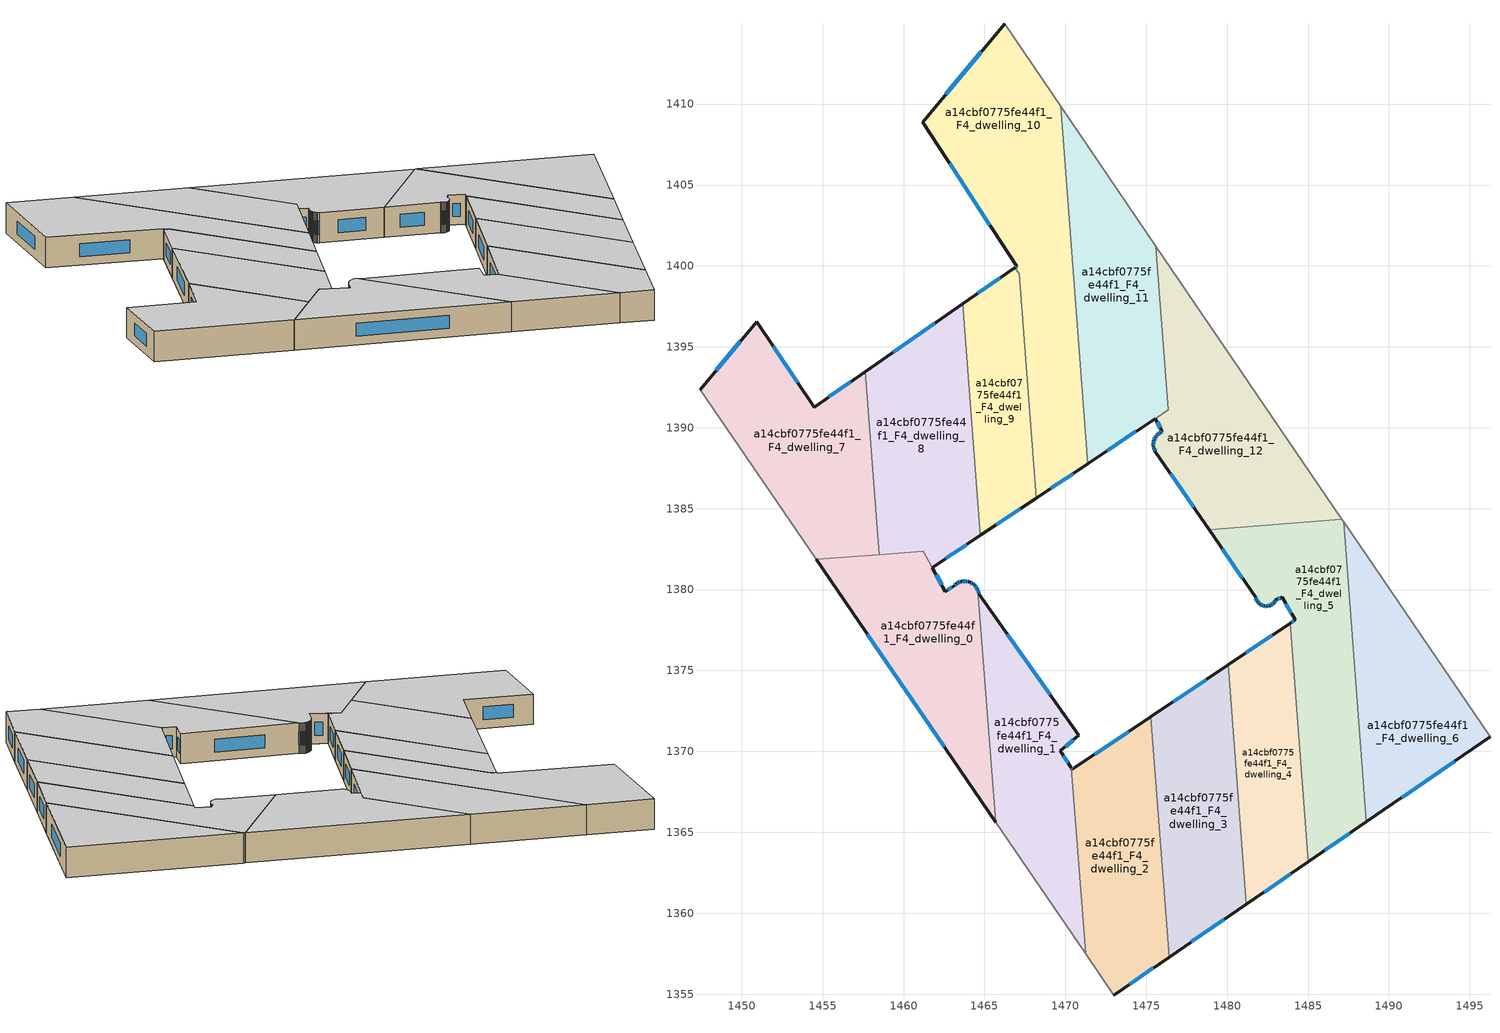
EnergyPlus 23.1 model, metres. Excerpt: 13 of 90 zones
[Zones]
a14cbf0775fe44f1_F4_dwelling_0
 floor to a14cbf0775fe44f1_F3_dwelling_0 (EU_floor_Construction): 1464.27,1380.37 1464.37,1380.29 1464.45,1380.21 1464.54,1380.08 1464.6,1379.96 1465.69,1365.64 1454.6,1381.86 1461.21,1382.37 1462.59,1379.88 1463.13,1380.25 1463.27,1380.36 1463.42,1380.44 1463.55,1380.49 1463.62,1380.5 1463.75,1380.52 1463.89,1380.51 1463.99,1380.49 1464.04,1380.47 1464.13,1380.44 1464.24,1380.39 z12
 wall outside (EU_wall_Construction): 1464.6,1379.96 1464.54,1380.08 1464.45,1380.21 1464.37,1380.29 1464.27,1380.37 1464.24,1380.39 1464.13,1380.44 1464.04,1380.47 1463.99,1380.49 1463.89,1380.51 1463.75,1380.52 1463.62,1380.5 1463.55,1380.49 1463.42,1380.44 1463.27,1380.36 1463.13,1380.25 1462.59,1379.88 1461.77,1381.35 / 1454.6,1381.86 1465.69,1365.64 z12:15
 wall to a14cbf0775fe44f1_F4_dwelling_1 (EU_wall_Construction): 1465.69,1365.64 1464.6,1379.96 z12:15
 wall to a14cbf0775fe44f1_F4_dwelling_8 (EU_wall_Construction): 1461.77,1381.36 1461.21,1382.37 1458.49,1382.16 z12:15
 wall to a14cbf0775fe44f1_F4_dwelling_7 (EU_wall_Construction): 1458.49,1382.16 1454.6,1381.86 z12:15
 window (EU_Window_Construction): 1464.58,1379.99 1464.56,1380.04 / 1457.76,1377.23 1462.52,1370.27 / 1462.36,1380.3 1462.01,1380.93 / 1462.98,1380.14 1462.75,1379.98 / 1463.23,1380.33 1463.17,1380.28 / 1463.37,1380.42 1463.31,1380.39 / 1463.51,1380.48 1463.45,1380.46 / 1463.71,1380.51 1463.66,1380.51 / 1463.85,1380.51 1463.79,1380.52 / 1463.96,1380.5 1463.92,1380.5 / 1464.21,1380.4 1464.16,1380.43 / 1464.34,1380.31 1464.29,1380.35 / 1464.42,1380.24 1464.39,1380.27 / 1464.51,1380.12 1464.47,1380.17 z12.86:14.14
 ceiling to a14cbf0775fe44f1_F5_dwelling_0 (EU_floor_Construction): 1465.69,1365.64 1464.6,1379.96 1464.54,1380.08 1464.45,1380.21 1464.37,1380.29 1464.27,1380.37 1464.24,1380.39 1464.13,1380.44 1464.04,1380.47 1463.99,1380.49 1463.89,1380.51 1463.75,1380.52 1463.62,1380.5 1463.55,1380.49 1463.42,1380.44 1463.27,1380.36 1463.13,1380.25 1462.59,1379.88 1461.21,1382.37 1454.6,1381.86 z15
a14cbf0775fe44f1_F4_dwelling_1
 floor to a14cbf0775fe44f1_F3_dwelling_1 (EU_floor_Construction): 1464.66,1379.73 1470.83,1370.99 1469.69,1370.03 1470.37,1369 1471.25,1357.5 1465.69,1365.64 1464.6,1379.95 1464.63,1379.85 z12
 wall outside (EU_wall_Construction): 1470.37,1369 1469.69,1370.03 1470.83,1370.99 1464.66,1379.73 1464.63,1379.85 1464.6,1379.95 z12:15
 wall to a14cbf0775fe44f1_F4_dwelling_2 (EU_wall_Construction): 1471.25,1357.5 1470.37,1369 z12:15
 wall adiabatic (EU_wall_Construction): 1465.69,1365.64 1471.25,1357.5 z12:15
 window (EU_Window_Construction): 1464.62,1379.88 1464.61,1379.92 / 1464.65,1379.77 1464.64,1379.82 / 1469.06,1373.49 1466.42,1377.23 / 1470.01,1370.3 1470.5,1370.71 / 1470.18,1369.29 1469.88,1369.73 z12.86:14.14
 ceiling to a14cbf0775fe44f1_F5_dwelling_1 (EU_floor_Construction): 1471.25,1357.5 1470.37,1369 1469.69,1370.03 1470.83,1370.99 1464.66,1379.73 1464.63,1379.85 1464.6,1379.95 1465.69,1365.64 z15
a14cbf0775fe44f1_F4_dwelling_10
 floor to a14cbf0775fe44f1_F3_dwelling_10 (EU_floor_Construction): 1466.24,1414.96 1469.71,1409.88 1471.39,1387.78 1468.19,1385.65 1467.14,1399.52 1466.89,1399.9 1467.01,1399.98 1461.17,1408.87 z12
 wall outside (EU_wall_Construction): 1466.24,1414.96 1461.17,1408.87 1467.01,1399.98 1466.89,1399.9 / 1468.19,1385.65 1471.39,1387.78 z12:15
 wall adiabatic (EU_wall_Construction): 1469.71,1409.88 1466.24,1414.96 z12:15
 wall to a14cbf0775fe44f1_F4_dwelling_11 (EU_wall_Construction): 1471.39,1387.78 1469.71,1409.88 z12:15
 wall to a14cbf0775fe44f1_F4_dwelling_9 (EU_wall_Construction): 1467.14,1399.51 1468.19,1385.65 / 1466.89,1399.9 1467.14,1399.52 z12:15
 window (EU_Window_Construction): 1466.97,1399.96 1466.92,1399.92 / 1462.84,1406.33 1465.34,1402.52 / 1464.8,1413.22 1462.62,1410.61 / 1469.1,1386.26 1470.47,1387.17 z12.86:14.14
 ceiling to a14cbf0775fe44f1_F5_dwelling_10 (EU_floor_Construction): 1471.39,1387.78 1469.71,1409.88 1466.24,1414.96 1461.17,1408.87 1467.01,1399.98 1466.89,1399.9 1467.14,1399.52 1468.19,1385.65 z15
a14cbf0775fe44f1_F4_dwelling_11
 floor to a14cbf0775fe44f1_F3_dwelling_11 (EU_floor_Construction): 1469.71,1409.88 1475.59,1401.23 1476.36,1391.1 1471.39,1387.78 z12
 wall outside (EU_wall_Construction): 1471.39,1387.78 1475.56,1390.57 z12:15
 wall adiabatic (EU_wall_Construction): 1475.59,1401.23 1469.71,1409.88 z12:15
 wall to a14cbf0775fe44f1_F4_dwelling_12 (EU_wall_Construction): 1475.56,1390.57 1476.36,1391.1 1475.59,1401.23 z12:15
 window (EU_Window_Construction): 1472.58,1388.58 1474.37,1389.77 z12.86:14.14
 ceiling to a14cbf0775fe44f1_F5_dwelling_11 (EU_floor_Construction): 1476.36,1391.1 1475.59,1401.23 1469.71,1409.88 1471.39,1387.78 z15
a14cbf0775fe44f1_F4_dwelling_12
 floor to a14cbf0775fe44f1_F3_dwelling_12 (EU_floor_Construction): 1475.59,1401.23 1487.09,1384.34 1478.88,1383.71 1475.57,1388.53 1475.49,1388.67 1475.47,1388.77 1475.44,1388.91 1475.44,1389.04 1475.46,1389.16 1475.49,1389.26 1475.55,1389.39 1475.61,1389.47 1475.69,1389.57 1475.79,1389.66 1475.89,1389.72 1475.99,1389.76 1475.56,1390.57 1476.36,1391.1 z12
 wall outside (EU_wall_Construction): 1475.56,1390.57 1475.99,1389.76 1475.89,1389.72 1475.79,1389.66 1475.69,1389.57 1475.61,1389.47 1475.55,1389.39 1475.49,1389.26 1475.46,1389.16 1475.44,1389.04 1475.44,1388.91 1475.47,1388.77 1475.49,1388.67 1475.57,1388.53 1478.88,1383.71 z12:15
 wall adiabatic (EU_wall_Construction): 1487.09,1384.34 1475.59,1401.23 z12:15
 wall to a14cbf0775fe44f1_F4_dwelling_5 (EU_wall_Construction): 1478.88,1383.71 1487.09,1384.34 z12:15
 window (EU_Window_Construction): 1475.52,1388.63 1475.55,1388.57 / 1475.48,1388.74 1475.49,1388.7 / 1475.45,1388.87 1475.46,1388.81 / 1475.44,1389 1475.44,1388.95 / 1475.45,1389.13 1475.45,1389.07 / 1475.48,1389.23 1475.47,1389.19 / 1475.53,1389.35 1475.51,1389.3 / 1475.59,1389.45 1475.57,1389.41 / 1475.67,1389.54 1475.63,1389.5 / 1475.76,1389.63 1475.72,1389.6 / 1475.86,1389.7 1475.82,1389.67 / 1475.96,1389.75 1475.92,1389.73 / 1475.68,1390.34 1475.87,1389.99 / 1476.52,1387.15 1477.93,1385.09 z12.86:14.14
 ceiling to a14cbf0775fe44f1_F5_dwelling_12 (EU_floor_Construction): 1487.09,1384.34 1475.59,1401.23 1476.36,1391.1 1475.56,1390.57 1475.99,1389.76 1475.89,1389.72 1475.79,1389.66 1475.69,1389.57 1475.61,1389.47 1475.55,1389.39 1475.49,1389.26 1475.46,1389.16 1475.44,1389.04 1475.44,1388.91 1475.47,1388.77 1475.49,1388.67 1475.57,1388.53 1478.88,1383.71 z15
a14cbf0775fe44f1_F4_dwelling_2
 floor to a14cbf0775fe44f1_F3_dwelling_2 (EU_floor_Construction): 1475.29,1372.15 1476.42,1357.29 1473,1354.94 1471.25,1357.5 1470.37,1369 1470.44,1368.89 z12
 wall outside (EU_wall_Construction): 1475.29,1372.15 1470.44,1368.89 1470.37,1369 / 1473,1354.94 1476.42,1357.29 z12:15
 wall to a14cbf0775fe44f1_F4_dwelling_3 (EU_wall_Construction): 1476.42,1357.29 1475.29,1372.15 z12:15
 wall adiabatic (EU_wall_Construction): 1471.25,1357.5 1473,1354.94 z12:15
 window (EU_Window_Construction): 1470.42,1368.92 1470.39,1368.97 / 1473.91,1371.22 1471.83,1369.83 / 1473.98,1355.61 1475.45,1356.62 z12.86:14.14
 ceiling to a14cbf0775fe44f1_F5_dwelling_2 (EU_floor_Construction): 1476.42,1357.29 1475.29,1372.15 1470.44,1368.89 1470.37,1369 1471.25,1357.5 1473,1354.94 z15
a14cbf0775fe44f1_F4_dwelling_3
 floor to a14cbf0775fe44f1_F3_dwelling_3 (EU_floor_Construction): 1480.06,1375.35 1481.18,1360.55 1476.42,1357.29 1475.29,1372.15 z12
 wall outside (EU_wall_Construction): 1476.42,1357.29 1481.18,1360.55 / 1480.06,1375.35 1475.29,1372.15 z12:15
 wall to a14cbf0775fe44f1_F4_dwelling_4 (EU_wall_Construction): 1481.18,1360.55 1480.06,1375.35 z12:15
 window (EU_Window_Construction): 1477.78,1358.22 1479.82,1359.62 / 1478.7,1374.44 1476.65,1373.07 z12.86:14.14
 ceiling to a14cbf0775fe44f1_F5_dwelling_3 (EU_floor_Construction): 1481.18,1360.55 1480.06,1375.35 1475.29,1372.15 1476.42,1357.29 z15
a14cbf0775fe44f1_F4_dwelling_4
 floor to a14cbf0775fe44f1_F3_dwelling_4 (EU_floor_Construction): 1483.89,1377.92 1485.01,1363.18 1481.18,1360.55 1480.06,1375.35 z12
 wall outside (EU_wall_Construction): 1481.18,1360.55 1485.01,1363.18 / 1483.89,1377.92 1480.06,1375.35 z12:15
 wall to a14cbf0775fe44f1_F4_dwelling_5 (EU_wall_Construction): 1485.01,1363.18 1483.89,1377.92 z12:15
 window (EU_Window_Construction): 1482.28,1361.31 1483.92,1362.43 / 1482.8,1377.19 1481.15,1376.09 z12.86:14.14
 ceiling to a14cbf0775fe44f1_F5_dwelling_4 (EU_floor_Construction): 1485.01,1363.18 1483.89,1377.92 1480.06,1375.35 1481.18,1360.55 z15
a14cbf0775fe44f1_F4_dwelling_5
 floor to a14cbf0775fe44f1_F3_dwelling_5 (EU_floor_Construction): 1487.19,1384.19 1488.6,1365.65 1485.01,1363.18 1483.89,1377.92 1484.2,1378.13 1483.39,1379.52 1483.01,1379.38 1482.95,1379.26 1482.87,1379.17 1482.75,1379.08 1482.63,1379.01 1482.47,1378.97 1482.29,1378.99 1482.16,1379.02 1482.04,1379.08 1481.94,1379.17 1481.85,1379.29 1481.8,1379.4 1481.76,1379.51 1478.88,1383.71 1487.09,1384.34 z12
 wall outside (EU_wall_Construction): 1478.88,1383.71 1481.76,1379.51 1481.8,1379.4 1481.85,1379.29 1481.94,1379.17 1482.04,1379.08 1482.16,1379.02 1482.29,1378.99 1482.47,1378.97 1482.63,1379.01 1482.75,1379.08 1482.87,1379.17 1482.95,1379.26 1483.01,1379.38 1483.39,1379.52 1484.2,1378.13 1483.89,1377.92 / 1485.01,1363.18 1488.6,1365.65 z12:15
 wall adiabatic (EU_wall_Construction): 1487.19,1384.19 1487.09,1384.34 z12:15
 wall to a14cbf0775fe44f1_F4_dwelling_6 (EU_wall_Construction): 1488.6,1365.65 1487.19,1384.19 z12:15
 window (EU_Window_Construction): 1483.12,1379.42 1483.28,1379.48 / 1482.97,1379.3 1482.99,1379.35 / 1482.89,1379.2 1482.93,1379.24 / 1482.79,1379.1 1482.84,1379.14 / 1482.66,1379.03 1482.72,1379.06 / 1482.51,1378.98 1482.58,1379 / 1482.34,1378.98 1482.42,1378.98 / 1482.2,1379.01 1482.25,1379 / 1482.08,1379.07 1482.12,1379.04 / 1481.97,1379.15 1482.01,1379.11 / 1481.87,1379.25 1481.91,1379.21 / 1481.81,1379.37 1481.83,1379.32 / 1481.77,1379.48 1481.79,1379.43 / 1479.7,1382.51 1480.94,1380.71 / 1486.04,1363.89 1487.58,1364.94 / 1484.11,1378.07 1483.98,1377.98 / 1483.62,1379.12 1483.97,1378.53 z12.86:14.14
 ceiling to a14cbf0775fe44f1_F5_dwelling_5 (EU_floor_Construction): 1488.6,1365.65 1487.19,1384.19 1487.09,1384.34 1478.88,1383.71 1481.76,1379.51 1481.8,1379.4 1481.85,1379.29 1481.94,1379.17 1482.04,1379.08 1482.16,1379.02 1482.29,1378.99 1482.47,1378.97 1482.63,1379.01 1482.75,1379.08 1482.87,1379.17 1482.95,1379.26 1483.01,1379.38 1483.39,1379.52 1484.2,1378.13 1483.89,1377.92 1485.01,1363.18 z15
a14cbf0775fe44f1_F4_dwelling_6
 floor to a14cbf0775fe44f1_F3_dwelling_6 (EU_floor_Construction): 1487.19,1384.19 1496.24,1370.89 1488.6,1365.65 z12
 wall outside (EU_wall_Construction): 1488.6,1365.65 1496.24,1370.89 z12:15
 wall adiabatic (EU_wall_Construction): 1496.24,1370.89 1487.19,1384.19 z12:15
 window (EU_Window_Construction): 1490.78,1367.15 1494.06,1369.4 z12.86:14.14
 ceiling to a14cbf0775fe44f1_F5_dwelling_6 (EU_floor_Construction): 1496.24,1370.89 1487.19,1384.19 1488.6,1365.65 z15
a14cbf0775fe44f1_F4_dwelling_7
 floor to a14cbf0775fe44f1_F3_dwelling_7 (EU_floor_Construction): 1457.63,1393.46 1458.49,1382.16 1454.6,1381.86 1447.42,1392.36 1450.92,1396.55 1454.49,1391.28 z12
 wall outside (EU_wall_Construction): 1457.63,1393.46 1454.49,1391.28 1450.92,1396.55 1447.42,1392.36 z12:15
 wall adiabatic (EU_wall_Construction): 1447.42,1392.36 1454.6,1381.86 z12:15
 wall to a14cbf0775fe44f1_F4_dwelling_8 (EU_wall_Construction): 1458.49,1382.16 1457.63,1393.46 z12:15
 window (EU_Window_Construction): 1449.92,1395.35 1448.42,1393.56 / 1453.47,1392.79 1451.94,1395.05 / 1456.73,1392.84 1455.39,1391.9 z12.86:14.14
 ceiling to a14cbf0775fe44f1_F5_dwelling_7 (EU_floor_Construction): 1458.49,1382.16 1457.63,1393.46 1454.49,1391.28 1450.92,1396.55 1447.42,1392.36 1454.6,1381.86 z15
a14cbf0775fe44f1_F4_dwelling_8
 floor to a14cbf0775fe44f1_F3_dwelling_8 (EU_floor_Construction): 1463.66,1397.66 1464.75,1383.35 1461.77,1381.36 1461.21,1382.37 1458.49,1382.16 1457.63,1393.46 z12
 wall outside (EU_wall_Construction): 1463.66,1397.66 1457.63,1393.46 / 1461.77,1381.36 1464.75,1383.35 z12:15
 wall to a14cbf0775fe44f1_F4_dwelling_9 (EU_wall_Construction): 1464.75,1383.35 1463.66,1397.66 z12:15
 window (EU_Window_Construction): 1461.94,1396.46 1459.35,1394.66 / 1462.62,1381.93 1463.9,1382.78 z12.86:14.14
 ceiling to a14cbf0775fe44f1_F5_dwelling_8 (EU_floor_Construction): 1464.75,1383.35 1463.66,1397.66 1457.63,1393.46 1458.49,1382.16 1461.21,1382.37 1461.77,1381.36 z15
a14cbf0775fe44f1_F4_dwelling_9
 floor to a14cbf0775fe44f1_F3_dwelling_9 (EU_floor_Construction): 1467.14,1399.51 1468.19,1385.65 1464.75,1383.35 1463.66,1397.66 1466.89,1399.9 z12
 wall outside (EU_wall_Construction): 1466.89,1399.9 1463.66,1397.66 / 1464.75,1383.35 1468.19,1385.65 z12:15
 window (EU_Window_Construction): 1465.97,1399.26 1464.59,1398.3 / 1465.74,1384 1467.21,1384.99 z12.86:14.14
 ceiling to a14cbf0775fe44f1_F5_dwelling_9 (EU_floor_Construction): 1468.19,1385.65 1467.14,1399.51 1466.89,1399.9 1463.66,1397.66 1464.75,1383.35 z15
[Building]
EU S2 Campaign: North Axis=0; Terrain=City; Solar Distribution=FullExterior
[Site:Location]
Helsinki-Vantaa.AP: Latitude=60.317; Longitude=24.963; Time Zone=2; Elevation=54.6
[SizingPeriod:WeatherFileDays]
AnnualSizingPeriod: Begin Month=1; Begin Day of Month=1; End Month=12; End Day of Month=31; Day of Week for Start Day=Monday; Use Weather File Daylight Saving Period=No; Use Weather File Rain and Snow Indicators=No
[MATERIAL]
EU_InternalMass_Material: Roughness=MediumRough; Thickness=0.1; Conductivity=1; Density=1800; Specific Heat=900; Thermal Absorptance=0.9; Solar Absorptance=0.7; Visible Absorptance=0.7
[MATERIAL:NOMASS] Roughness=MediumRough; Thermal Absorptance=0.9; Solar Absorptance=0.7; Visible Absorptance=0.7
Name | Thermal Resistance
EU_wall_NoMass | 1.10183
EU_floor_NoMass | 1.70606
[WINDOWMATERIAL:SIMPLEGLAZINGSYSTEM]
EU_Window_SimpleGlazing: UFactor=3.11035; Solar Heat Gain Coefficient=0.8; Visible Transmittance=0.8
[CONSTRUCTION]
EU_wall_Construction: EU_wall_NoMass
EU_floor_Construction: EU_floor_NoMass
EU_Window_Construction: EU_Window_SimpleGlazing
EU_InternalMass_Construction: EU_InternalMass_Material
[ZONE] Type=1; Multiplier=1; Ceiling Height=autocalculate; Floor Area=autocalculate; Part of Total Floor Area=Yes
Name | Volume
a14cbf0775fe44f1_F4_dwelling_0 | 232.863
a14cbf0775fe44f1_F4_dwelling_1 | 211.938
a14cbf0775fe44f1_F4_dwelling_10 | 377.778
a14cbf0775fe44f1_F4_dwelling_11 | 252.662
a14cbf0775fe44f1_F4_dwelling_12 | 269.111
a14cbf0775fe44f1_F4_dwelling_2 | 222.316
a14cbf0775fe44f1_F4_dwelling_3 | 222.883
a14cbf0775fe44f1_F4_dwelling_4 | 178.521
a14cbf0775fe44f1_F4_dwelling_5 | 269.457
a14cbf0775fe44f1_F4_dwelling_6 | 223.623
a14cbf0775fe44f1_F4_dwelling_7 | 260.905
a14cbf0775fe44f1_F4_dwelling_8 | 253.208
a14cbf0775fe44f1_F4_dwelling_9 | 155.401
[INTERNALMASS] Construction=EU_InternalMass_Construction
Name | Zone or ZoneList | Surface Area
a14cbf0775fe44f1_F4_dwelling_0_EU_InternalMass | a14cbf0775fe44f1_F4_dwelling_0 | 77.6181
a14cbf0775fe44f1_F4_dwelling_1_EU_InternalMass | a14cbf0775fe44f1_F4_dwelling_1 | 70.6703
a14cbf0775fe44f1_F4_dwelling_2_EU_InternalMass | a14cbf0775fe44f1_F4_dwelling_2 | 74.1049
a14cbf0775fe44f1_F4_dwelling_3_EU_InternalMass | a14cbf0775fe44f1_F4_dwelling_3 | 74.2941
a14cbf0775fe44f1_F4_dwelling_4_EU_InternalMass | a14cbf0775fe44f1_F4_dwelling_4 | 59.5069
a14cbf0775fe44f1_F4_dwelling_5_EU_InternalMass | a14cbf0775fe44f1_F4_dwelling_5 | 89.8185
a14cbf0775fe44f1_F4_dwelling_6_EU_InternalMass | a14cbf0775fe44f1_F4_dwelling_6 | 74.5408
a14cbf0775fe44f1_F4_dwelling_7_EU_InternalMass | a14cbf0775fe44f1_F4_dwelling_7 | 86.9679
a14cbf0775fe44f1_F4_dwelling_8_EU_InternalMass | a14cbf0775fe44f1_F4_dwelling_8 | 84.4024
a14cbf0775fe44f1_F4_dwelling_9_EU_InternalMass | a14cbf0775fe44f1_F4_dwelling_9 | 51.8002
a14cbf0775fe44f1_F4_dwelling_10_EU_InternalMass | a14cbf0775fe44f1_F4_dwelling_10 | 125.919
a14cbf0775fe44f1_F4_dwelling_11_EU_InternalMass | a14cbf0775fe44f1_F4_dwelling_11 | 84.2195
a14cbf0775fe44f1_F4_dwelling_12_EU_InternalMass | a14cbf0775fe44f1_F4_dwelling_12 | 89.7033
[OTHEREQUIPMENT] Fuel Type=Electricity; Design Level Calculation Method=Watts/Area; Power per Zone Floor Area=1; Fraction Latent=0; Fraction Radiant=0; Fraction Lost=0; Carbon Dioxide Generation Rate=0; EndUse Subcategory=EU_Step8_InternalGains
Name | Zone or ZoneList or Space or SpaceList | Schedule
EU_Step8_InternalGain_a14cbf0775fe44f1_F4_dwelling_0_f000 | a14cbf0775fe44f1_F4_dwelling_0 | EU_Step8_GainSchedule_a14cbf0775fe44f1_F4_dwelling_0_f000
EU_Step8_InternalGain_a14cbf0775fe44f1_F4_dwelling_1_f000 | a14cbf0775fe44f1_F4_dwelling_1 | EU_Step8_GainSchedule_a14cbf0775fe44f1_F4_dwelling_1_f000
EU_Step8_InternalGain_a14cbf0775fe44f1_F4_dwelling_2_f000 | a14cbf0775fe44f1_F4_dwelling_2 | EU_Step8_GainSchedule_a14cbf0775fe44f1_F4_dwelling_2_f000
EU_Step8_InternalGain_a14cbf0775fe44f1_F4_dwelling_3_f000 | a14cbf0775fe44f1_F4_dwelling_3 | EU_Step8_GainSchedule_a14cbf0775fe44f1_F4_dwelling_3_f000
EU_Step8_InternalGain_a14cbf0775fe44f1_F4_dwelling_4_f000 | a14cbf0775fe44f1_F4_dwelling_4 | EU_Step8_GainSchedule_a14cbf0775fe44f1_F4_dwelling_4_f000
EU_Step8_InternalGain_a14cbf0775fe44f1_F4_dwelling_5_f000 | a14cbf0775fe44f1_F4_dwelling_5 | EU_Step8_GainSchedule_a14cbf0775fe44f1_F4_dwelling_5_f000
EU_Step8_InternalGain_a14cbf0775fe44f1_F4_dwelling_6_f000 | a14cbf0775fe44f1_F4_dwelling_6 | EU_Step8_GainSchedule_a14cbf0775fe44f1_F4_dwelling_6_f000
EU_Step8_InternalGain_a14cbf0775fe44f1_F4_dwelling_7_f000 | a14cbf0775fe44f1_F4_dwelling_7 | EU_Step8_GainSchedule_a14cbf0775fe44f1_F4_dwelling_7_f000
EU_Step8_InternalGain_a14cbf0775fe44f1_F4_dwelling_8_f000 | a14cbf0775fe44f1_F4_dwelling_8 | EU_Step8_GainSchedule_a14cbf0775fe44f1_F4_dwelling_8_f000
EU_Step8_InternalGain_a14cbf0775fe44f1_F4_dwelling_9_f000 | a14cbf0775fe44f1_F4_dwelling_9 | EU_Step8_GainSchedule_a14cbf0775fe44f1_F4_dwelling_9_f000
EU_Step8_InternalGain_a14cbf0775fe44f1_F4_dwelling_10_f000 | a14cbf0775fe44f1_F4_dwelling_10 | EU_Step8_GainSchedule_a14cbf0775fe44f1_F4_dwelling_10_f000
EU_Step8_InternalGain_a14cbf0775fe44f1_F4_dwelling_11_f000 | a14cbf0775fe44f1_F4_dwelling_11 | EU_Step8_GainSchedule_a14cbf0775fe44f1_F4_dwelling_11_f000
EU_Step8_InternalGain_a14cbf0775fe44f1_F4_dwelling_12_f000 | a14cbf0775fe44f1_F4_dwelling_12 | EU_Step8_GainSchedule_a14cbf0775fe44f1_F4_dwelling_12_f000
[ZONEVENTILATION:DESIGNFLOWRATE] Schedule=EU_AlwaysOn; Design Flow Rate Calculation Method=AirChanges/Hour; Air Changes per Hour=0.756316; Ventilation Type=Natural; Fan Pressure Rise=0; Fan Total Efficiency=1; Constant Term Coefficient=1; Temperature Term Coefficient=0; Velocity Term Coefficient=0; Velocity Squared Term Coefficient=0; Minimum Indoor Temperature=-100; Maximum Indoor Temperature=100; Delta Temperature=-100; Minimum Outdoor Temperature=-100; Maximum Outdoor Temperature=100; Maximum Wind Speed=40
Name | Zone or ZoneList or Space or SpaceList
EU_ConstantAir_a14cbf0775fe44f1_F4_dwelling_0 | a14cbf0775fe44f1_F4_dwelling_0
EU_ConstantAir_a14cbf0775fe44f1_F4_dwelling_1 | a14cbf0775fe44f1_F4_dwelling_1
EU_ConstantAir_a14cbf0775fe44f1_F4_dwelling_2 | a14cbf0775fe44f1_F4_dwelling_2
EU_ConstantAir_a14cbf0775fe44f1_F4_dwelling_3 | a14cbf0775fe44f1_F4_dwelling_3
EU_ConstantAir_a14cbf0775fe44f1_F4_dwelling_4 | a14cbf0775fe44f1_F4_dwelling_4
EU_ConstantAir_a14cbf0775fe44f1_F4_dwelling_5 | a14cbf0775fe44f1_F4_dwelling_5
EU_ConstantAir_a14cbf0775fe44f1_F4_dwelling_6 | a14cbf0775fe44f1_F4_dwelling_6
EU_ConstantAir_a14cbf0775fe44f1_F4_dwelling_7 | a14cbf0775fe44f1_F4_dwelling_7
EU_ConstantAir_a14cbf0775fe44f1_F4_dwelling_8 | a14cbf0775fe44f1_F4_dwelling_8
EU_ConstantAir_a14cbf0775fe44f1_F4_dwelling_9 | a14cbf0775fe44f1_F4_dwelling_9
EU_ConstantAir_a14cbf0775fe44f1_F4_dwelling_10 | a14cbf0775fe44f1_F4_dwelling_10
EU_ConstantAir_a14cbf0775fe44f1_F4_dwelling_11 | a14cbf0775fe44f1_F4_dwelling_11
EU_ConstantAir_a14cbf0775fe44f1_F4_dwelling_12 | a14cbf0775fe44f1_F4_dwelling_12
[HVACTEMPLATE:THERMOSTAT] Constant Heating Setpoint=20; Constant Cooling Setpoint=50
EU_HeatOnly_a14cbf0775fe44f1_F0_dwelling_0; EU_HeatOnly_a14cbf0775fe44f1_F0_dwelling_1; EU_HeatOnly_a14cbf0775fe44f1_F0_dwelling_2; EU_HeatOnly_a14cbf0775fe44f1_F0_dwelling_3; EU_HeatOnly_a14cbf0775fe44f1_F0_dwelling_4; EU_HeatOnly_a14cbf0775fe44f1_F0_dwelling_5; EU_HeatOnly_a14cbf0775fe44f1_F0_dwelling_6; EU_HeatOnly_a14cbf0775fe44f1_F0_dwelling_7; EU_HeatOnly_a14cbf0775fe44f1_F0_dwelling_8; EU_HeatOnly_a14cbf0775fe44f1_F0_dwelling_9; EU_HeatOnly_a14cbf0775fe44f1_F0_dwelling_10; EU_HeatOnly_a14cbf0775fe44f1_F0_dwelling_11; EU_HeatOnly_a14cbf0775fe44f1_F0_dwelling_12; EU_HeatOnly_a14cbf0775fe44f1_F1_dwelling_0; EU_HeatOnly_a14cbf0775fe44f1_F1_dwelling_1; EU_HeatOnly_a14cbf0775fe44f1_F1_dwelling_2; EU_HeatOnly_a14cbf0775fe44f1_F1_dwelling_3; EU_HeatOnly_a14cbf0775fe44f1_F1_dwelling_4; EU_HeatOnly_a14cbf0775fe44f1_F1_dwelling_5; EU_HeatOnly_a14cbf0775fe44f1_F1_dwelling_6; EU_HeatOnly_a14cbf0775fe44f1_F1_dwelling_7; EU_HeatOnly_a14cbf0775fe44f1_F1_dwelling_8; EU_HeatOnly_a14cbf0775fe44f1_F1_dwelling_9; EU_HeatOnly_a14cbf0775fe44f1_F1_dwelling_10; EU_HeatOnly_a14cbf0775fe44f1_F1_dwelling_11; EU_HeatOnly_a14cbf0775fe44f1_F1_dwelling_12; EU_HeatOnly_a14cbf0775fe44f1_F2_dwelling_0; EU_HeatOnly_a14cbf0775fe44f1_F2_dwelling_1; EU_HeatOnly_a14cbf0775fe44f1_F2_dwelling_2; EU_HeatOnly_a14cbf0775fe44f1_F2_dwelling_3; EU_HeatOnly_a14cbf0775fe44f1_F2_dwelling_4; EU_HeatOnly_a14cbf0775fe44f1_F2_dwelling_5; EU_HeatOnly_a14cbf0775fe44f1_F2_dwelling_6; EU_HeatOnly_a14cbf0775fe44f1_F2_dwelling_7; EU_HeatOnly_a14cbf0775fe44f1_F2_dwelling_8; EU_HeatOnly_a14cbf0775fe44f1_F2_dwelling_9; EU_HeatOnly_a14cbf0775fe44f1_F2_dwelling_10; EU_HeatOnly_a14cbf0775fe44f1_F2_dwelling_11; EU_HeatOnly_a14cbf0775fe44f1_F2_dwelling_12; EU_HeatOnly_a14cbf0775fe44f1_F3_dwelling_0; EU_HeatOnly_a14cbf0775fe44f1_F3_dwelling_1; EU_HeatOnly_a14cbf0775fe44f1_F3_dwelling_2; EU_HeatOnly_a14cbf0775fe44f1_F3_dwelling_3; EU_HeatOnly_a14cbf0775fe44f1_F3_dwelling_4; EU_HeatOnly_a14cbf0775fe44f1_F3_dwelling_5; EU_HeatOnly_a14cbf0775fe44f1_F3_dwelling_6; EU_HeatOnly_a14cbf0775fe44f1_F3_dwelling_7; EU_HeatOnly_a14cbf0775fe44f1_F3_dwelling_8; EU_HeatOnly_a14cbf0775fe44f1_F3_dwelling_9; EU_HeatOnly_a14cbf0775fe44f1_F3_dwelling_10; EU_HeatOnly_a14cbf0775fe44f1_F3_dwelling_11; EU_HeatOnly_a14cbf0775fe44f1_F3_dwelling_12; EU_HeatOnly_a14cbf0775fe44f1_F4_dwelling_0; EU_HeatOnly_a14cbf0775fe44f1_F4_dwelling_1; EU_HeatOnly_a14cbf0775fe44f1_F4_dwelling_2; EU_HeatOnly_a14cbf0775fe44f1_F4_dwelling_3; EU_HeatOnly_a14cbf0775fe44f1_F4_dwelling_4; EU_HeatOnly_a14cbf0775fe44f1_F4_dwelling_5; EU_HeatOnly_a14cbf0775fe44f1_F4_dwelling_6; EU_HeatOnly_a14cbf0775fe44f1_F4_dwelling_7; EU_HeatOnly_a14cbf0775fe44f1_F4_dwelling_8; EU_HeatOnly_a14cbf0775fe44f1_F4_dwelling_9; EU_HeatOnly_a14cbf0775fe44f1_F4_dwelling_10; EU_HeatOnly_a14cbf0775fe44f1_F4_dwelling_11; EU_HeatOnly_a14cbf0775fe44f1_F4_dwelling_12; EU_HeatOnly_a14cbf0775fe44f1_F5_dwelling_0; EU_HeatOnly_a14cbf0775fe44f1_F5_dwelling_1; EU_HeatOnly_a14cbf0775fe44f1_F5_dwelling_2; EU_HeatOnly_a14cbf0775fe44f1_F5_dwelling_3; EU_HeatOnly_a14cbf0775fe44f1_F5_dwelling_4; EU_HeatOnly_a14cbf0775fe44f1_F5_dwelling_5; EU_HeatOnly_a14cbf0775fe44f1_F5_dwelling_6; EU_HeatOnly_a14cbf0775fe44f1_F5_dwelling_7; EU_HeatOnly_a14cbf0775fe44f1_F5_dwelling_8; EU_HeatOnly_a14cbf0775fe44f1_F5_dwelling_9; EU_HeatOnly_a14cbf0775fe44f1_F5_dwelling_10; EU_HeatOnly_a14cbf0775fe44f1_F5_dwelling_11; EU_HeatOnly_a14cbf0775fe44f1_F5_dwelling_12; EU_HeatOnly_a14cbf0775fe44f1_F6_dwelling_0; EU_HeatOnly_a14cbf0775fe44f1_F6_dwelling_1; EU_HeatOnly_a14cbf0775fe44f1_F6_dwelling_2; EU_HeatOnly_a14cbf0775fe44f1_F6_dwelling_3; EU_HeatOnly_a14cbf0775fe44f1_F6_dwelling_4; EU_HeatOnly_a14cbf0775fe44f1_F6_dwelling_5; EU_HeatOnly_a14cbf0775fe44f1_F6_dwelling_6; EU_HeatOnly_a14cbf0775fe44f1_F6_dwelling_7; EU_HeatOnly_a14cbf0775fe44f1_F6_dwelling_8; EU_HeatOnly_a14cbf0775fe44f1_F6_dwelling_9; EU_HeatOnly_a14cbf0775fe44f1_F6_dwelling_10; EU_HeatOnly_a14cbf0775fe44f1_F6_dwelling_11
[HVACTEMPLATE:ZONE:IDEALLOADSAIRSYSTEM] System Availability Schedule=EU_AlwaysOn; Maximum Heating Supply Air Temperature=50; Minimum Cooling Supply Air Temperature=13; Maximum Heating Supply Air Humidity Ratio=0.0156; Minimum Cooling Supply Air Humidity Ratio=0.0077; Heating Limit=NoLimit; Cooling Limit=NoLimit; Heating Availability Schedule=EU_AlwaysOn; Cooling Availability Schedule=EU_CoolingOff; Dehumidification Control Type=ConstantSensibleHeatRatio; Cooling Sensible Heat Ratio=0.7; Dehumidification Setpoint=60; Humidification Control Type=None; Humidification Setpoint=30; Outdoor Air Method=None; Outdoor Air Flow Rate per Person=0.00944; Outdoor Air Flow Rate per Zone Floor Area=0; Outdoor Air Flow Rate per Zone=0; Demand Controlled Ventilation Type=None; Outdoor Air Economizer Type=NoEconomizer; Heat Recovery Type=None; Sensible Heat Recovery Effectiveness=0.7; Latent Heat Recovery Effectiveness=0.65
Name | Template Thermostat
a14cbf0775fe44f1_F4_dwelling_0 | EU_HeatOnly_a14cbf0775fe44f1_F4_dwelling_0
a14cbf0775fe44f1_F4_dwelling_1 | EU_HeatOnly_a14cbf0775fe44f1_F4_dwelling_1
a14cbf0775fe44f1_F4_dwelling_2 | EU_HeatOnly_a14cbf0775fe44f1_F4_dwelling_2
a14cbf0775fe44f1_F4_dwelling_3 | EU_HeatOnly_a14cbf0775fe44f1_F4_dwelling_3
a14cbf0775fe44f1_F4_dwelling_4 | EU_HeatOnly_a14cbf0775fe44f1_F4_dwelling_4
a14cbf0775fe44f1_F4_dwelling_5 | EU_HeatOnly_a14cbf0775fe44f1_F4_dwelling_5
a14cbf0775fe44f1_F4_dwelling_6 | EU_HeatOnly_a14cbf0775fe44f1_F4_dwelling_6
a14cbf0775fe44f1_F4_dwelling_7 | EU_HeatOnly_a14cbf0775fe44f1_F4_dwelling_7
a14cbf0775fe44f1_F4_dwelling_8 | EU_HeatOnly_a14cbf0775fe44f1_F4_dwelling_8
a14cbf0775fe44f1_F4_dwelling_9 | EU_HeatOnly_a14cbf0775fe44f1_F4_dwelling_9
a14cbf0775fe44f1_F4_dwelling_10 | EU_HeatOnly_a14cbf0775fe44f1_F4_dwelling_10
a14cbf0775fe44f1_F4_dwelling_11 | EU_HeatOnly_a14cbf0775fe44f1_F4_dwelling_11
a14cbf0775fe44f1_F4_dwelling_12 | EU_HeatOnly_a14cbf0775fe44f1_F4_dwelling_12
[SIZING:ZONE] Zone Cooling Design Supply Air Temperature Input Method=SupplyAirTemperature; Zone Cooling Design Supply Air Temperature=13; Zone Heating Design Supply Air Temperature Input Method=SupplyAirTemperature; Zone Heating Design Supply Air Temperature=50; Zone Cooling Design Supply Air Humidity Ratio=0.008; Zone Heating Design Supply Air Humidity Ratio=0.008; Cooling Design Air Flow Method=DesignDay; Cooling Design Air Flow Rate=0; Cooling Minimum Air Flow per Zone Floor Area=0.000762; Cooling Minimum Air Flow=0; Cooling Minimum Air Flow Fraction=0.2; Heating Design Air Flow Method=DesignDay; Heating Design Air Flow Rate=0; Heating Maximum Air Flow per Zone Floor Area=0.002032; Heating Maximum Air Flow=0.141576; Heating Maximum Air Flow Fraction=0.3; Account for Dedicated Outdoor Air System=No; Dedicated Outdoor Air System Control Strategy=NeutralSupplyAir; Dedicated Outdoor Air Low Setpoint Temperature for Design=autosize; Dedicated Outdoor Air High Setpoint Temperature for Design=autosize; Zone Load Sizing Method=Sensible Load Only No Latent Load; Zone Latent Cooling Design Supply Air Humidity Ratio Input Method=HumidityRatioDifference; Zone Cooling Design Supply Air Humidity Ratio Difference=0.005; Zone Latent Heating Design Supply Air Humidity Ratio Input Method=HumidityRatioDifference; Zone Humidification Design Supply Air Humidity Ratio Difference=0.005
a14cbf0775fe44f1_F4_dwelling_0; a14cbf0775fe44f1_F4_dwelling_1; a14cbf0775fe44f1_F4_dwelling_2; a14cbf0775fe44f1_F4_dwelling_3; a14cbf0775fe44f1_F4_dwelling_4; a14cbf0775fe44f1_F4_dwelling_5; a14cbf0775fe44f1_F4_dwelling_6; a14cbf0775fe44f1_F4_dwelling_7; a14cbf0775fe44f1_F4_dwelling_8; a14cbf0775fe44f1_F4_dwelling_9; a14cbf0775fe44f1_F4_dwelling_10; a14cbf0775fe44f1_F4_dwelling_11; a14cbf0775fe44f1_F4_dwelling_12
[SCHEDULE:CONSTANT]
Name | Hourly Value
EU_AlwaysOn | 1
EU_CoolingOff | 0
[SCHEDULE:FILE] Column Number=1; Rows to Skip at Top=0; Number of Hours of Data=8760; Column Separator=Comma; Interpolate to Timestep=No; Minutes per Item=60; Adjust Schedule for Daylight Savings=Yes
Name | File
EU_Step8_GainSchedule_a14cbf0775fe44f1_F4_dwelling_0_f000 | ../../schedules/a14cbf0775fe44f1/a14cbf0775fe44f1_F4_dwelling_0_f000_gain.csv
EU_Step8_GainSchedule_a14cbf0775fe44f1_F4_dwelling_1_f000 | ../../schedules/a14cbf0775fe44f1/a14cbf0775fe44f1_F4_dwelling_1_f000_gain.csv
EU_Step8_GainSchedule_a14cbf0775fe44f1_F4_dwelling_2_f000 | ../../schedules/a14cbf0775fe44f1/a14cbf0775fe44f1_F4_dwelling_2_f000_gain.csv
EU_Step8_GainSchedule_a14cbf0775fe44f1_F4_dwelling_3_f000 | ../../schedules/a14cbf0775fe44f1/a14cbf0775fe44f1_F4_dwelling_3_f000_gain.csv
EU_Step8_GainSchedule_a14cbf0775fe44f1_F4_dwelling_4_f000 | ../../schedules/a14cbf0775fe44f1/a14cbf0775fe44f1_F4_dwelling_4_f000_gain.csv
EU_Step8_GainSchedule_a14cbf0775fe44f1_F4_dwelling_5_f000 | ../../schedules/a14cbf0775fe44f1/a14cbf0775fe44f1_F4_dwelling_5_f000_gain.csv
EU_Step8_GainSchedule_a14cbf0775fe44f1_F4_dwelling_6_f000 | ../../schedules/a14cbf0775fe44f1/a14cbf0775fe44f1_F4_dwelling_6_f000_gain.csv
EU_Step8_GainSchedule_a14cbf0775fe44f1_F4_dwelling_7_f000 | ../../schedules/a14cbf0775fe44f1/a14cbf0775fe44f1_F4_dwelling_7_f000_gain.csv
EU_Step8_GainSchedule_a14cbf0775fe44f1_F4_dwelling_8_f000 | ../../schedules/a14cbf0775fe44f1/a14cbf0775fe44f1_F4_dwelling_8_f000_gain.csv
EU_Step8_GainSchedule_a14cbf0775fe44f1_F4_dwelling_9_f000 | ../../schedules/a14cbf0775fe44f1/a14cbf0775fe44f1_F4_dwelling_9_f000_gain.csv
EU_Step8_GainSchedule_a14cbf0775fe44f1_F4_dwelling_10_f000 | ../../schedules/a14cbf0775fe44f1/a14cbf0775fe44f1_F4_dwelling_10_f000_gain.csv
EU_Step8_GainSchedule_a14cbf0775fe44f1_F4_dwelling_11_f000 | ../../schedules/a14cbf0775fe44f1/a14cbf0775fe44f1_F4_dwelling_11_f000_gain.csv
EU_Step8_GainSchedule_a14cbf0775fe44f1_F4_dwelling_12_f000 | ../../schedules/a14cbf0775fe44f1/a14cbf0775fe44f1_F4_dwelling_12_f000_gain.csv
